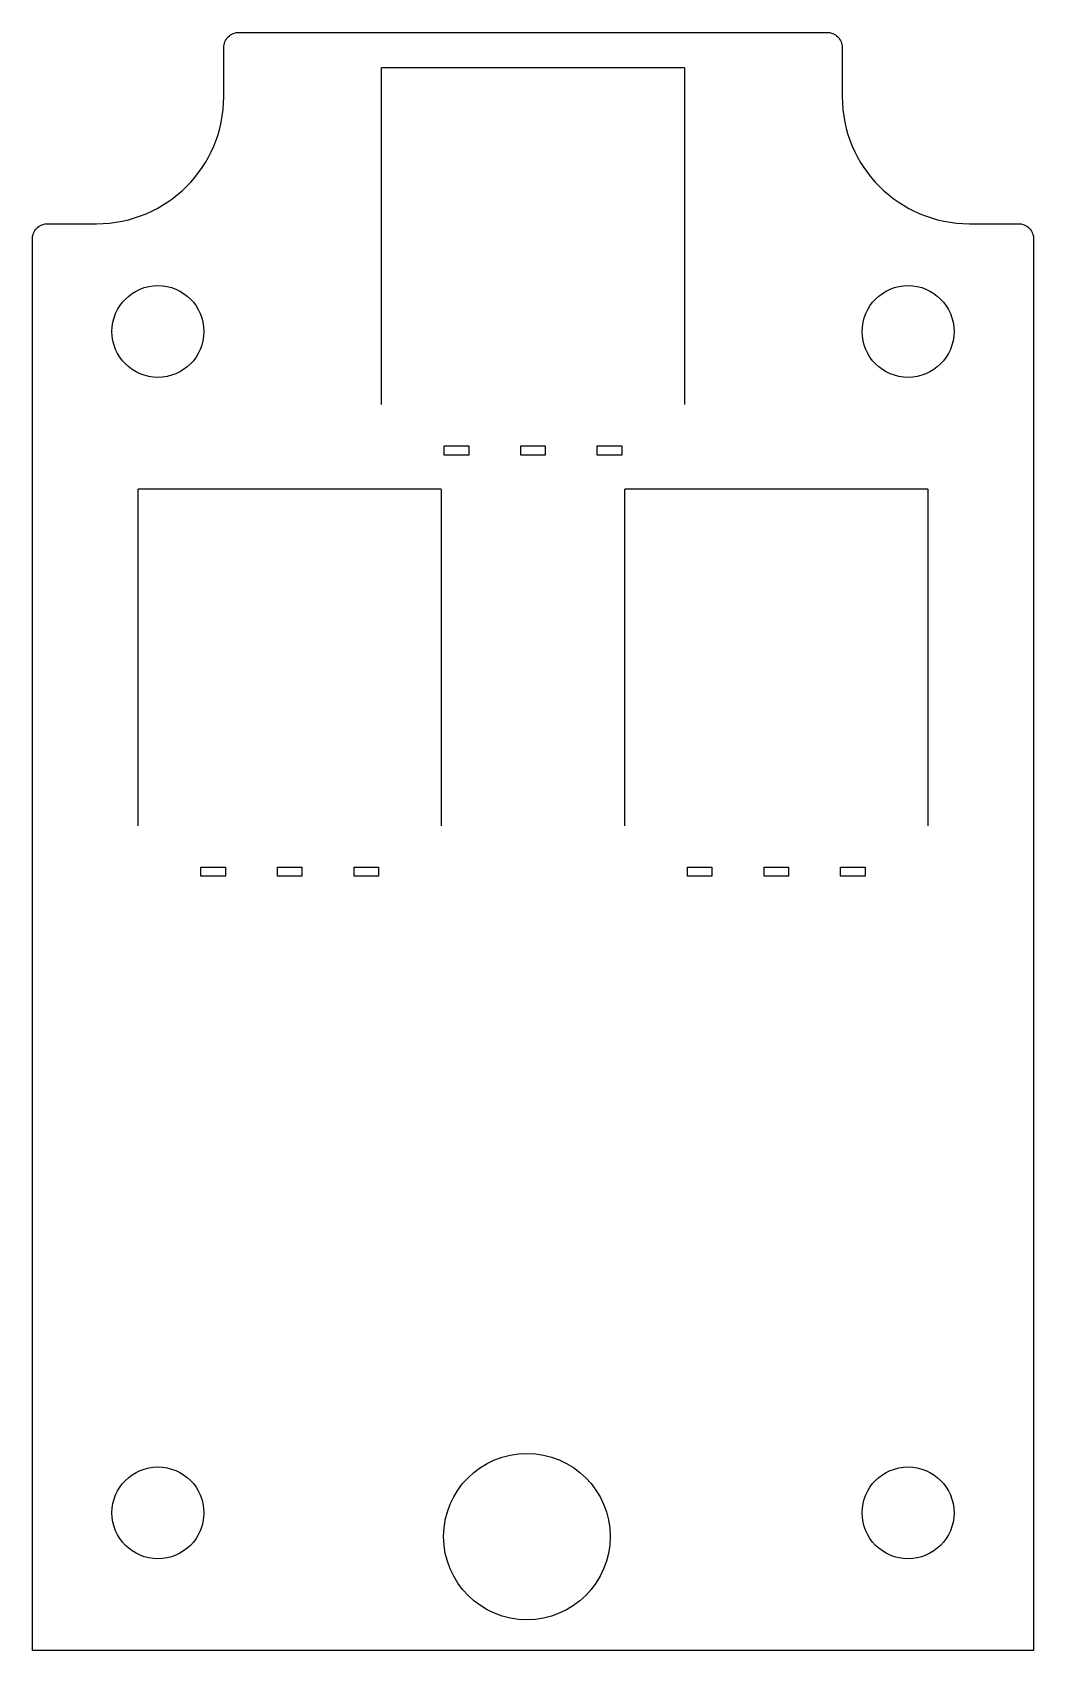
# Model space of a CAD drawing. Extents: x -16.3 to 16.3, y -9.5 to 43.4.
import ezdxf

# ---------------------------------------------------------------- set-up
doc = ezdxf.new("R2010")
doc.units = 0
doc.header["$MEASUREMENT"] = 0
doc.layers.add('MODELSKETCH_VISIBLE', color=7, linetype='CONTINUOUS')

msp = doc.modelspace()

# ---------------------------------------------------------------- linework, layer by layer
at = {"layer": 'MODELSKETCH_VISIBLE'}
for p, q in [((-9.598, 43.398), (9.598, 43.398)), ((-10.098, 41.3), (-10.098, 42.898)), ((10.098, 42.898), (10.098, 41.3)), ((-4.55, 42.24), (-4.95, 42.24)), ((-4.95, 31.24), (-4.95, 42.24)), ((4.55, 42.24), (-4.55, 42.24)), ((4.95, 42.24), (4.55, 42.24)), ((4.95, 42.24), (4.95, 31.24)), ((-15.848, 37.148), (-14.25, 37.148)), ((14.25, 37.148), (15.848, 37.148)), ((-16.348, -9.465), (-16.348, 36.648)), ((16.348, 36.648), (16.348, -9.465)), ((-2.9, 29.59), (-2.9, 29.89)), ((-2.9, 29.89), (-2.1, 29.89)), ((-2.1, 29.89), (-2.1, 29.59)), ((-0.4, 29.89), (0.4, 29.89)), ((-0.4, 29.59), (-0.4, 29.89)), ((0.4, 29.89), (0.4, 29.59)), ((2.1, 29.59), (2.1, 29.89)), ((2.1, 29.89), (2.9, 29.89)), ((2.9, 29.89), (2.9, 29.59)), ((-2.1, 29.59), (-2.9, 29.59)), ((0.4, 29.59), (-0.4, 29.59)), ((2.9, 29.59), (2.1, 29.59)), ((-12.494, 28.479), (-12.894, 28.479)), ((-12.894, 17.479), (-12.894, 28.479)), ((-3.394, 28.479), (-12.494, 28.479)), ((-2.994, 28.479), (-3.394, 28.479)), ((-2.994, 28.479), (-2.994, 17.479)), ((3.394, 28.479), (2.994, 28.479)), ((2.994, 17.479), (2.994, 28.479)), ((12.494, 28.479), (3.394, 28.479)), ((12.894, 28.479), (12.494, 28.479)), ((12.894, 28.479), (12.894, 17.479)), ((-10.844, 16.129), (-10.044, 16.129)), ((-10.844, 15.829), (-10.844, 16.129)), ((-10.044, 16.129), (-10.044, 15.829)), ((-8.344, 16.129), (-7.544, 16.129)), ((-8.344, 15.829), (-8.344, 16.129)), ((-7.544, 16.129), (-7.544, 15.829)), ((-5.844, 15.829), (-5.844, 16.129)), ((-5.844, 16.129), (-5.044, 16.129)), ((-5.044, 16.129), (-5.044, 15.829)), ((5.044, 16.129), (5.844, 16.129)), ((5.044, 15.829), (5.044, 16.129)), ((5.844, 16.129), (5.844, 15.829)), ((7.544, 16.129), (8.344, 16.129)), ((7.544, 15.829), (7.544, 16.129)), ((8.344, 16.129), (8.344, 15.829)), ((10.044, 15.829), (10.044, 16.129)), ((10.044, 16.129), (10.844, 16.129)), ((10.844, 16.129), (10.844, 15.829)), ((-10.044, 15.829), (-10.844, 15.829)), ((-7.544, 15.829), (-8.344, 15.829)), ((-5.044, 15.829), (-5.844, 15.829)), ((5.844, 15.829), (5.044, 15.829)), ((8.344, 15.829), (7.544, 15.829)), ((10.844, 15.829), (10.044, 15.829)), ((16.348, -9.465), (-16.348, -9.465))]:
    msp.add_line(p, q, dxfattribs=at)
for centre, radius in [((-12.248, 33.627), 1.5), ((12.248, 33.627), 1.5), ((-0.2, -5.739), 2.718), ((-12.248, -4.965), 1.5), ((12.248, -4.965), 1.5)]:
    msp.add_circle(centre, radius, dxfattribs=at)
for centre, start, end in [((-14.25, 41.3), 270, 0), ((14.25, 41.3), 180, 270)]:
    msp.add_arc(centre, 4.152, start, end, dxfattribs=at)
for points in [[(-10.098, 42.898), (-10.098, 42.964), (-10.085, 43.028), (-10.06, 43.089), (-10.034, 43.151), (-9.998, 43.205), (-9.951, 43.251), (-9.904, 43.298), (-9.85, 43.335), (-9.789, 43.36), (-9.728, 43.385), (-9.664, 43.398), (-9.598, 43.398)], [(9.598, 43.398), (9.664, 43.398), (9.728, 43.385), (9.789, 43.36), (9.851, 43.334), (9.905, 43.298), (9.951, 43.251), (9.998, 43.204), (10.035, 43.15), (10.06, 43.089), (10.085, 43.028), (10.098, 42.964), (10.098, 42.898)], [(-16.348, 36.648), (-16.348, 36.714), (-16.335, 36.778), (-16.31, 36.839), (-16.284, 36.901), (-16.248, 36.955), (-16.201, 37.001), (-16.154, 37.048), (-16.1, 37.085), (-16.039, 37.11), (-15.978, 37.135), (-15.914, 37.148), (-15.848, 37.148)], [(15.848, 37.148), (15.914, 37.148), (15.978, 37.135), (16.039, 37.11), (16.101, 37.084), (16.155, 37.048), (16.201, 37.001), (16.248, 36.954), (16.285, 36.9), (16.31, 36.839), (16.335, 36.778), (16.348, 36.714), (16.348, 36.648)]]:
    msp.add_open_spline(points, degree=3, knots=[0, 0, 0, 0, 0.25, 0.25, 0.25, 0.5, 0.5, 0.5, 0.75, 0.75, 0.75, 1, 1, 1, 1], dxfattribs=at)

doc.saveas('drawing.dxf')
